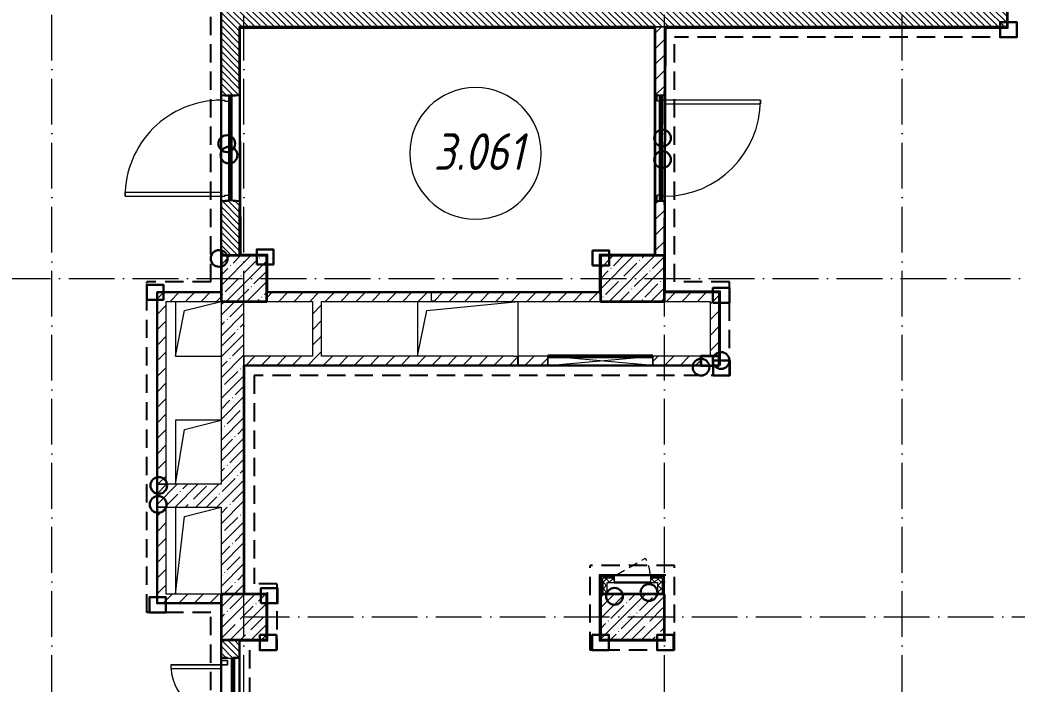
# Model space of a CAD drawing. Header units: millimetres. Extents: x -213536 to 1564669, y -45299 to 942238.
# Drawn here: x 440442 to 451350, y 449102 to 456362 of the extents above; entities that cross this region are included whole.
import ezdxf

# ---------------------------------------------------------------- set-up
doc = ezdxf.new("R2010")
doc.units = ezdxf.units.MM
for name, pattern in [('200_ШТРИХ_ш1п0_6_', [160, 100, -60]), ('50_200_ШТРИХ_1Т_ш5_п1_п1_', [700, 500, -100, 0, -100]), ('Штрих короткий', [300, 150, -150]), ('Штриховая _2 мм - 1 мм_', [300, 200, -100])]:
    doc.linetypes.add(name, pattern=pattern)
for name, color, linetype, lineweight in [('0-1', 7, 'Continuous', 5), ('0-2', 7, 'Continuous', 9), ('2) ПГП 4м', 4, 'Continuous', 30), ('2.1.2) ПГП мини окна 0.9м -', 200, 'Continuous', 53), ('2.2) ПГП двери 2.4 -', 134, 'Continuous', 60), ('3) ЖБ 4м', 3, 'Continuous', 30), ('4) Метл уголки', 6, 'Continuous', 30), ('5) Швы', 2, 'Continuous', 30), ('6) Мини окна 0.4 -', 10, 'Continuous', 30), ('Двери', 7, 'Continuous', 9), ('Каркас_Импост', 7, 'Continuous', 13), ('Марки помещений', 7, 'Continuous', 9), ('Несущие колонны', 7, 'Continuous', 9), ('Несущие колонны-1', 7, 'Continuous', 35), ('Обобщенные модели', 7, 'Continuous', 9), ('Общие ребра', 7, 'Continuous', 9), ('Окна', 7, 'Continuous', 9), ('Оси-2', 7, '50_200_ШТРИХ_1Т_ш5_п1_п1_', 9), ('Открывание в плане-2', 7, '200_ШТРИХ_ш1п0_6_', 9), ('Открывание-1', 7, 'Continuous', 9), ('Панель', 7, 'Continuous', 13), ('Перемычка-1', 7, 'Штрих короткий', 9), ('Стены-1', 7, 'Continuous', 13), ('Штриховка разреза-1', 7, 'Continuous', 9), ('Элементы узлов', 7, 'Continuous', 9)]:
    doc.layers.add(name, color=color, linetype=linetype, lineweight=lineweight)
doc.layers.add('СТ-1_1', color=7, linetype='Штриховая _2 мм - 1 мм_', lineweight=90, true_color=0x888888)
doc.layers.add('Штриховка разреза-3', color=7, linetype='Continuous', lineweight=9, true_color=0x0080ff)
doc.layers.get('0-2').off()
doc.styles.add('ISOCPEUR_I_2', font='isocpeui.ttf', dxfattribs={"width": 0.85, "height": 2.3})
pattern_1 = [(45, (0, 0), (-114.04925, 114.04925), []), (45, (114.05, 0), (-114.04925, 114.04925), [201.612, -40.322, 3.353, -36.97])]
pattern_2 = [(135, (0, 0), (-35.35534, -35.35534), [])]
pattern_3 = [(45, (0, 0), (-84.8528, 84.8528), [])]
pattern_4 = [(45, (0, 0), (-35.35534, 35.35534), []), (135, (0, 0), (-35.35534, -35.35534), [])]

# ---------------------------------------------------------------- blocks, each defined once
blk = doc.blocks.new('Ось 3 этаж')
at = {"layer": 'Оси-2'}
for p, q in [((440792.1, 423014.8), (440792.1, 477896.8)), ((442892.1, 423014.8), (442892.1, 477896.8)), ((447492.1, 423014.8), (447492.1, 477896.8)), ((450092.1, 423014.8), (450092.1, 477896.8)), ((428373.3, 453535.4), (459092.1, 453535.4)), ((442892.1, 449835.4), (459092.1, 449835.4))]:
    blk.add_line(p, q, dxfattribs=at)
blk = doc.blocks.new('BSC_Колонна _Прямоугольная - 500х500-V1-АИ2_03_План отделки стен 3-го этажа _Часть 2_')
at = {"layer": 'Несущие колонны'}
h = blk.add_hatch(dxfattribs=at)
h.set_pattern_fill('FP_6', color=256, style=0, pattern_type=2)
h.set_pattern_definition([(45, (-12200, -28300), (-114.04925, 114.04925), []), (45, (-12085.95, -28300), (-114.04925, 114.04925), [201.613, -40.323, 3.353, -36.97])])
h.paths.add_polyline_path([(-250, -250), (250, -250), (250, 250), (-250, 250)], flags=0)
at = {"layer": 'Несущие колонны-1'}
for p, q in [((250, 250), (-250, 250)), ((-250, 250), (-250, -250)), ((250, -250), (250, 250)), ((-250, -250), (250, -250))]:
    blk.add_line(p, q, dxfattribs=at)
blk = doc.blocks.new('BSC_Колонна _Прямоугольная - 500х700-V4-АИ2_03_План отделки стен 3-го этажа _Часть 2_')
at = {"layer": 'Несущие колонны'}
h = blk.add_hatch(dxfattribs=at)
h.set_pattern_fill('FP_9', color=256, style=0, pattern_type=2)
h.set_pattern_definition([(315, (-24600, 16450), (114.04925, 114.04925), []), (315, (-24600, 16335.95), (114.04925, 114.04925), [201.613, -40.323, 3.353, -36.97])])
h.paths.add_polyline_path([(-250, 350), (-250, -350), (250, -350), (250, 350)], flags=0)
at = {"layer": 'Несущие колонны-1'}
for p, q in [((250, 350), (-250, 350)), ((-250, 350), (-250, -350)), ((250, -350), (250, 350)), ((-250, -350), (250, -350))]:
    blk.add_line(p, q, dxfattribs=at)
blk = doc.blocks.new('BSC_Колонна _Прямоугольная - 500х700-V5-АИ2_03_План отделки стен 3-го этажа _Часть 2_')
at = {"layer": 'Несущие колонны'}
h = blk.add_hatch(dxfattribs=at)
h.set_pattern_fill('FP_10', color=256, style=0, pattern_type=2)
h.set_pattern_definition([(315, (-28300, 16450), (114.04925, 114.04925), []), (315, (-28300, 16335.95), (114.04925, 114.04925), [201.613, -40.323, 3.353, -36.97])])
h.paths.add_polyline_path([(-250, 350), (-250, -350), (250, -350), (250, 350)], flags=0)
at = {"layer": 'Несущие колонны-1'}
for p, q in [((250, 350), (-250, 350)), ((-250, 350), (-250, -350)), ((250, -350), (250, 350)), ((-250, -350), (250, -350))]:
    blk.add_line(p, q, dxfattribs=at)
blk = doc.blocks.new('Дверь_СКБ_1Ст_Внутренняя_ШЕР - СОШ_Д-15__Дв_1150x2100h_Кладовые инвентаря_EI30-28695196-АИ2_03_План отделки стен 3-го этажа _Часть 2_')
at = {"layer": 'Каркас_Импост'}
for p, q in [((-512.5, 100), (-562.5, 100)), ((-562.5, 100), (-562.5, 20)), ((-502.5, 20), (-562.5, 20)), ((-512.5, 100), (-512.5, 60)), ((-512.5, 60), (-502.5, 60)), ((-502.5, 60), (-502.5, 20)), ((527.5, 60), (537.5, 60)), ((527.5, 60), (527.5, 20)), ((587.5, 20), (527.5, 20)), ((587.5, 100), (537.5, 100)), ((537.5, 100), (537.5, 60)), ((587.5, 100), (587.5, 20))]:
    blk.add_line(p, q, dxfattribs=at)
at = {"layer": 'Открывание-1'}
blk.add_arc((-512.5, 100), 1050, 360, 90, dxfattribs=at)
at = {"layer": 'Панель'}
for p, q in [((-512.5, 1150), (-472.5, 1150)), ((-512.5, 1150), (-512.5, 100)), ((-472.5, 100), (-472.5, 1150)), ((-512.5, 100), (-472.5, 100))]:
    blk.add_line(p, q, dxfattribs=at)
blk = doc.blocks.new('Проем_Дверь_Прямоугольный - 1700х2400h_дверные проемы-28704924-АИ2_03_План отделки стен 3-го этажа _Часть 2_')
at = {"layer": 'Перемычка-1'}
for p, q in [((850, 100), (-850, 100)), ((850, -100), (-850, -100))]:
    blk.add_line(p, q, dxfattribs=at)
blk = doc.blocks.new('Дверь_СКБ_1Ст_Внутренняя_ШЕР - СОШ_Д-15__Дв_1150x2100h_Кладовые инвентаря_EI30-28540728-АИ2_03_План отделки стен 3-го этажа _Часть 2_')
at = {"layer": 'Каркас_Импост'}
for p, q in [((-512.5, 50), (-562.5, 50)), ((-562.5, 50), (-562.5, -30)), ((-512.5, 50), (-512.5, 10)), ((-512.5, 10), (-502.5, 10)), ((-502.5, 10), (-502.5, -30)), ((527.5, 10), (537.5, 10)), ((527.5, 10), (527.5, -30)), ((587.5, 50), (537.5, 50)), ((537.5, 50), (537.5, 10)), ((587.5, 50), (587.5, -30)), ((-502.5, -30), (-562.5, -30)), ((587.5, -30), (527.5, -30))]:
    blk.add_line(p, q, dxfattribs=at)
at = {"layer": 'Открывание-1'}
blk.add_arc((-512.5, 50), 1050, 360, 90, dxfattribs=at)
at = {"layer": 'Панель'}
for p, q in [((-512.5, 1100), (-472.5, 1100)), ((-512.5, 1100), (-512.5, 50)), ((-472.5, 50), (-472.5, 1100)), ((-512.5, 50), (-472.5, 50))]:
    blk.add_line(p, q, dxfattribs=at)
blk = doc.blocks.new('154_Стойка_СКБ_Швеллер - СМ-2180_100-28318692-АИ2_03_План отделки стен 3-го этажа _Часть 2_')
at = {"layer": 'Обобщенные модели'}
for p, q in [((171, 50), (125, 50)), ((125, 50), (125, -50)), ((129.5, 42.4), (171, 42.4)), ((129.5, -42.4), (129.5, 42.4)), ((171, 42.4), (171, 50)), ((125, -50), (171, -50)), ((171, -42.4), (129.5, -42.4)), ((171, -50), (171, -42.4))]:
    blk.add_line(p, q, dxfattribs=at)
blk = doc.blocks.new('154_Фахверк_СКБ_Швеллер - Тип_100_3960-28494444-АИ2_03_План отделки стен 3-го этажа _Часть 2_')
at = {"layer": 'Обобщенные модели'}
for p, q in [((125, 50), (175, 50)), ((125, -50), (125, 50)), ((128, 47), (128, -47)), ((175, 47), (128, 47)), ((175, 50), (175, 47)), ((175, -50), (125, -50)), ((128, -47), (175, -47)), ((175, -47), (175, -50))]:
    blk.add_line(p, q, dxfattribs=at)
blk = doc.blocks.new('154_Фахверк_СКБ_Швеллер - Тип_100_3380-28551448-АИ2_03_План отделки стен 3-го этажа _Часть 2_')
at = {"layer": 'Обобщенные модели'}
for p, q in [((175, 50), (125, 50)), ((125, 50), (125, -50)), ((128, 47), (175, 47)), ((128, -47), (128, 47)), ((175, 47), (175, 50)), ((125, -50), (175, -50)), ((175, -47), (128, -47)), ((175, -50), (175, -47))]:
    blk.add_line(p, q, dxfattribs=at)
blk = doc.blocks.new('154_Стойка_СКБ_Уголок - СМ-2180_200-28268025-АИ2_03_План отделки стен 3-го этажа _Часть 2_')
at = {"layer": 'Обобщенные модели'}
for p, q in [((125, 156), (125, 81)), ((200, 156), (125, 156)), ((131, 81), (131, 150)), ((131, 150), (200, 150)), ((200, 150), (200, 156)), ((125, 81), (131, 81)), ((131, 19), (125, 19)), ((125, 19), (125, -56)), ((131, -50), (131, 19)), ((125, -56), (200, -56)), ((200, -50), (131, -50)), ((200, -56), (200, -50))]:
    blk.add_line(p, q, dxfattribs=at)
blk = doc.blocks.new('Стойка_Влож_Полоса боковая - Полоса-28213942-АИ2_03_План отделки стен 3-го этажа _Часть 2_')
at = {"layer": 'Обобщенные модели'}
for p, q in [((-5, 60), (0, 60)), ((-5, -60), (-5, 60)), ((0, 31), (0, -31)), ((0, -60), (-5, -60))]:
    blk.add_line(p, q, dxfattribs=at)
blk = doc.blocks.new('Фахверк_СКБ_Уголок - 200_3960-28268576-АИ2_03_План отделки стен 3-го этажа _Часть 2_')
at = {"layer": 'Обобщенные модели'}
for p, q in [((200, 156), (125, 156)), ((125, 156), (125, 81)), ((131, 81), (131, 150)), ((131, 150), (200, 150)), ((200, 150), (200, 156)), ((125, 81), (131, 81)), ((131, 19), (125, 19)), ((125, 19), (125, -56)), ((131, -50), (131, 19)), ((125, -56), (200, -56)), ((200, -50), (131, -50)), ((200, -56), (200, -50))]:
    blk.add_line(p, q, dxfattribs=at)
blk = doc.blocks.new('AR_Отверстие прямоугольное _в плите_ - AR_Отверстие прямоугольное _в плите_-30552824-АИ2_03_План отделки стен 3-го этажа _Часть 2_')
at = {"layer": 'Обобщенные модели'}
for p, q in [((250, 350), (-250, 350)), ((-250, 350), (-250, -350)), ((-150, 250), (250, 350)), ((-250, -350), (-150, 250))]:
    blk.add_line(p, q, dxfattribs=at)
blk = doc.blocks.new('AR_Отверстие прямоугольное _в плите_ - AR_Отверстие прямоугольное _в плите_-30552826-АИ2_03_План отделки стен 3-го этажа _Часть 2_')
at = {"layer": 'Обобщенные модели'}
for p, q in [((-250, 475), (-250, -475)), ((-150, 375), (250, 475)), ((-250, -475), (-150, 375))]:
    blk.add_line(p, q, dxfattribs=at)
blk = doc.blocks.new('AR_Отверстие прямоугольное _в плите_ - AR_Отверстие прямоугольное _в плите_-30552682-АИ2_03_План отделки стен 3-го этажа _Часть 2_')
at = {"layer": 'Обобщенные модели'}
for p, q in [((-550, 300), (-550, -300)), ((-450, 200), (550, 300)), ((550, -300), (550, 300)), ((-550, -300), (-450, 200))]:
    blk.add_line(p, q, dxfattribs=at)
blk = doc.blocks.new('AR_Отверстие прямоугольное _в плите_ - AR_Отверстие прямоугольное _в плите_-30552698-АИ2_03_План отделки стен 3-го этажа _Часть 2_')
at = {"layer": 'Обобщенные модели'}
for p, q in [((-250, 300), (-250, -300)), ((-150, 200), (250, 300)), ((-250, -300), (-150, 200)), ((-250, -300), (250, -300))]:
    blk.add_line(p, q, dxfattribs=at)
blk = doc.blocks.new('AR_Отверстие Ниша - Лючок-32406239-АИ2_03_План отделки стен 3-го этажа _Часть 2_')
at = {"layer": 'Окна'}
for p, q in [((200, 37), (-200, 37)), ((-200, 37), (-200, -38)), ((200, -38), (200, 37)), ((-200, -38), (200, -38))]:
    blk.add_line(p, q, dxfattribs=at)
blk = doc.blocks.new('Л_Общий_Лючок - Лючок-31759142-АИ2_03_План отделки стен 3-го этажа _Часть 2_')
at = {"layer": 'Окна'}
for p, q in [((424, 6), (-24, 6)), ((-24, 6), (-24, 0)), ((-24, 0), (0, 0)), ((400, 0), (424, 0)), ((424, 6), (424, 0))]:
    blk.add_line(p, q, dxfattribs=at)
at = {"layer": 'Открывание в плане-2'}
blk.add_line((27, 12), (342, 194), dxfattribs=at)
blk.add_arc((6, 0), 388, 1.7811, 30, dxfattribs=at)
blk = doc.blocks.new('Дверь_Витражная_СКБ_2Ст2 - ДВВ_ДАО_СОШ_Классы-V189-АИ2_03_План отделки стен 3-го этажа _Часть 2_')
at = {"layer": 'Двери'}
for p, q in [((-775, 1035), (-775, 35)), ((775, 585), (775, 35))]:
    blk.add_line(p, q, dxfattribs=at)
for centre, radius, start, end in [((-775, 35), 1000, 360, 90), ((775, 35), 550, 90, 180)]:
    blk.add_arc(centre, radius, start, end, dxfattribs=at)
at = {"layer": 'Элементы узлов'}
for p, q in [((-713, 1035), (-753, 1035)), ((-753, 1035), (-753, 35)), ((-713, 35), (-713, 1035)), ((775, 585), (735, 585)), ((735, 585), (735, 35)), ((775, 35), (775, 585)), ((-825, 35), (-825, -35)), ((-775, 35), (-825, 35)), ((-775, 35), (-825, 35)), ((-825, 35), (-825, -35)), ((-775, -35), (-775, 35)), ((-775, -35), (-775, 35)), ((-753, 35), (-713, 35)), ((735, 35), (775, 35)), ((775, -35), (775, 35)), ((775, 35), (825, 35)), ((775, 35), (775, -35)), ((825, 35), (775, 35)), ((825, 35), (825, -35)), ((825, -35), (825, 35)), ((-825, -35), (-775, -35)), ((-825, -35), (-775, -35)), ((825, -35), (775, -35)), ((775, -35), (825, -35))]:
    blk.add_line(p, q, dxfattribs=at)
blk = doc.blocks.new('AR_Отверстие прямоугольное _в стене_ - AR_Отверстие прямоугольное _в стене__ОВ-37085671-АИ2_03_План отделки стен 3-го этажа _Часть 2_')
at = {"layer": 'Элементы узлов'}
for p, q in [((-575, -50), (-575, 50)), ((-575, 50), (575, 50)), ((575, 50), (-575, -50)), ((-575, 50), (575, -50)), ((575, 50), (-575, 50)), ((-575, 50), (-575, -50)), ((575, 50), (575, -50)), ((575, -50), (575, 50)), ((575, -50), (-575, -50)), ((-575, -50), (575, -50))]:
    blk.add_line(p, q, dxfattribs=at)
blk = doc.blocks.new('BSC_Колонна _Прямоугольная1 - 200х100 _металл_-35191367-АИ2_03_План отделки стен 3-го этажа _Часть 2_')
at = {"layer": 'Несущие колонны-1'}
for p, q in [((100, 50), (-100, 50)), ((-100, 50), (-100, -50)), ((100, -50), (100, 50)), ((-100, -50), (100, -50))]:
    blk.add_line(p, q, dxfattribs=at)
blk = doc.blocks.new('0125-Р-ОО-Ш2-АР-о_23_10_2024_rvt-1-АИ2_03_План отделки стен 3-го этажа _Часть 2_')
at = {"layer": 'Несущие колонны'}
h = blk.add_hatch(dxfattribs=at)
h.set_pattern_fill('FP_2', color=256, style=0, pattern_type=2)
h.set_pattern_definition(pattern_1)
h.paths.add_polyline_path([(11950, 24350), (12450, 24350), (12450, 24850), (11950, 24850)], flags=0)
at = {"layer": 'Штриховка разреза-1'}
h = blk.add_hatch(dxfattribs=at)
h.set_pattern_fill('FP_1', color=256, style=0, pattern_type=2)
h.set_pattern_definition(pattern_2)
h.paths.add_polyline_path([(20550, 31050), (20550, 31250), (11950, 31250), (11950, 31050), (20174, 31050)], flags=0)
h = blk.add_hatch(dxfattribs=at)
h.set_pattern_fill('FP_1', color=256, style=0, pattern_type=2)
h.set_pattern_definition(pattern_2)
h.paths.add_polyline_path([(11990, 28550), (12150, 28550), (12150, 29144), (12081, 29144), (12081, 29150), (12019, 29150), (12019, 29144), (11950, 29144), (11950, 28550)], flags=0)
h.paths.add_polyline_path([(12019, 30300), (12081, 30300), (12081, 30306), (12150, 30306), (12150, 31050), (11950, 31050), (11950, 30306), (12019, 30306)], flags=0)
h = blk.add_hatch(dxfattribs=at)
h.set_pattern_fill('FP_3', color=256, style=0, pattern_type=2)
h.set_pattern_definition(pattern_3)
h.paths.add_polyline_path([(16792, 28550), (16800, 28550), (16800, 29104), (16792, 29104), (16792, 29145), (16708, 29145), (16708, 29104), (16700, 29104), (16700, 28550)], flags=0)
h.paths.add_polyline_path([(16792, 30304), (16792, 30346), (16800, 30346), (16800, 31050), (16700, 31050), (16700, 30346), (16708, 30346), (16708, 30304)], flags=0)
h = blk.add_hatch(dxfattribs=at)
h.set_pattern_fill('FP_3', color=256, style=0, pattern_type=2)
h.set_pattern_definition(pattern_3)
h.paths.add_polyline_path([(11250, 26050), (11350, 26050), (11350, 28150), (11250, 28150), (11250, 27278)], flags=0)
h = blk.add_hatch(dxfattribs=at)
h.set_pattern_fill('FP_3', color=256, style=0, pattern_type=2)
h.set_pattern_definition(pattern_3)
h.paths.add_polyline_path([(11950, 28050), (11950, 28150), (11350, 28150), (11350, 28050)], flags=0)
h = blk.add_hatch(dxfattribs=at)
h.set_pattern_fill('FP_3', color=256, style=0, pattern_type=2)
h.set_pattern_definition(pattern_3)
h.paths.add_polyline_path([(16100, 28050), (16100, 28150), (14300, 28150), (14300, 28147), (14253, 28147), (14253, 28053), (14300, 28053), (14300, 28050)], flags=0)
h.paths.add_polyline_path([(14250, 28050), (14250, 28150), (12450, 28150), (12450, 28050), (13050, 28050)], flags=0)
h = blk.add_hatch(dxfattribs=at)
h.set_pattern_fill('FP_3', color=256, style=0, pattern_type=2)
h.set_pattern_definition(pattern_3)
h.paths.add_polyline_path([(17300, 28050), (17300, 28150), (16800, 28150), (16800, 28050)], flags=0)
h = blk.add_hatch(dxfattribs=at)
h.set_pattern_fill('FP_3', color=256, style=0, pattern_type=2)
h.set_pattern_definition(pattern_3)
h.paths.add_polyline_path([(17400, 27450), (17400, 28150), (17300, 28150), (17300, 27450)], flags=0)
h = blk.add_hatch(dxfattribs=at)
h.set_pattern_fill('FP_2', color=256, style=0, pattern_type=2)
h.set_pattern_definition(pattern_1)
h.paths.add_polyline_path([(12200, 24850), (12200, 28050), (11950, 28050), (11950, 24850)], flags=0)
h = blk.add_hatch(dxfattribs=at)
h.set_pattern_fill('FP_3', color=256, style=0, pattern_type=2)
h.set_pattern_definition(pattern_3)
h.paths.add_polyline_path([(13050, 27450), (13050, 28050), (12950, 28050), (12950, 27450)], flags=0)
h = blk.add_hatch(dxfattribs=at)
h.set_pattern_fill('FP_3', color=256, style=0, pattern_type=2)
h.set_pattern_definition(pattern_3)
h.paths.add_polyline_path([(17200, 27350), (17200, 27450), (16675, 27450), (16675, 27350)], flags=0)
h.paths.add_polyline_path([(15200, 27350), (15525, 27350), (15525, 27450), (15200, 27450), (15200, 27353)], flags=0)
h.paths.add_polyline_path([(15150, 27350), (15150, 27353), (15197, 27353), (15197, 27447), (15150, 27447), (15150, 27450), (12200, 27450), (12200, 27350), (12718, 27350)], flags=0)
h = blk.add_hatch(dxfattribs=at)
h.set_pattern_fill('FP_2', color=256, style=0, pattern_type=2)
h.set_pattern_definition(pattern_1)
h.paths.add_polyline_path([(11950, 25800), (11950, 26050), (11250, 26050), (11250, 25800)], flags=0)
h = blk.add_hatch(dxfattribs=at)
h.set_pattern_fill('FP_3', color=256, style=0, pattern_type=2)
h.set_pattern_definition(pattern_3)
h.paths.add_polyline_path([(11350, 24850), (11350, 25800), (11250, 25800), (11250, 24850)], flags=0)
h = blk.add_hatch(dxfattribs=at)
h.set_pattern_fill('FP_3', color=256, style=0, pattern_type=2)
h.set_pattern_definition(pattern_3)
h.paths.add_polyline_path([(11950, 24750), (11950, 24850), (11250, 24850), (11250, 24750)], flags=0)
h = blk.add_hatch(dxfattribs=at)
h.set_pattern_fill('FP_1', color=256, style=0, pattern_type=2)
h.set_pattern_definition(pattern_2)
h.paths.add_polyline_path([(12150, 19550), (12150, 22444), (12081, 22444), (12081, 22450), (12019, 22450), (12019, 22444), (11950, 22444), (11950, 19550)], flags=0)
h.paths.add_polyline_path([(12081, 24150), (12081, 24156), (12150, 24156), (12150, 24350), (11950, 24350), (11950, 24156), (12019, 24156), (12019, 24150)], flags=0)
at = {"layer": 'Штриховка разреза-3'}
h = blk.add_hatch(dxfattribs=at)
h.set_pattern_fill('FP_152', color=256, style=0, pattern_type=2)
h.set_pattern_definition(pattern_4)
h.paths.add_polyline_path([(16775, 24975), (16775, 25025), (16650, 25025), (16650, 24975), (16725, 24975)], flags=0)
h.paths.add_polyline_path([(16250, 24975), (16250, 25025), (16125, 25025), (16125, 24975), (16175, 24975)], flags=0)
h = blk.add_hatch(dxfattribs=at)
h.set_pattern_fill('FP_152', color=256, style=0, pattern_type=2)
h.set_pattern_definition(pattern_4)
h.paths.add_polyline_path([(16175, 24850), (16175, 24975), (16125, 24975), (16125, 24850)], flags=0)
h = blk.add_hatch(dxfattribs=at)
h.set_pattern_fill('FP_152', color=256, style=0, pattern_type=2)
h.set_pattern_definition(pattern_4)
h.paths.add_polyline_path([(16775, 24850), (16775, 24975), (16725, 24975), (16725, 24850)], flags=0)
at = {"layer": 'Несущие колонны-1'}
for p, q in [((12450, 24850), (11950, 24850)), ((11950, 24850), (11950, 24350)), ((12450, 24350), (12450, 24850)), ((11950, 24350), (12450, 24350))]:
    blk.add_line(p, q, dxfattribs=at)
at = {"layer": 'Общие ребра'}
for p, q in [((16250, 25037), (16113, 25037)), ((16113, 25025), (16113, 25037)), ((16113, 24975), (16113, 25025)), ((16250, 25025), (16125, 25025)), ((16125, 24975), (16125, 25025)), ((16788, 25037), (16650, 25037)), ((16775, 25025), (16650, 25025)), ((16775, 25025), (16775, 24975)), ((16788, 25037), (16788, 25025)), ((16788, 25025), (16788, 24975)), ((16113, 24975), (16113, 24850)), ((16125, 24975), (16125, 24850)), ((16775, 24975), (16775, 24850)), ((16788, 24975), (16788, 24850))]:
    blk.add_line(p, q, dxfattribs=at)
at = {"layer": 'Стены-1'}
for p, q in [((11950, 31250), (11950, 31050)), ((20550, 31050), (20550, 31250)), ((11950, 31050), (11950, 30375)), ((12150, 31050), (20550, 31050)), ((12150, 30375), (12150, 31050)), ((16800, 31050), (16700, 31050)), ((16700, 31050), (16700, 30346)), ((16800, 30346), (16800, 31050)), ((11950, 29075), (11950, 28550)), ((12150, 28550), (12150, 29075)), ((16700, 29104), (16700, 28550)), ((16800, 28550), (16800, 29104)), ((11250, 28150), (11250, 26050)), ((11350, 28150), (11250, 28150)), ((11950, 28150), (11350, 28150)), ((14250, 28150), (12450, 28150)), ((16100, 28150), (14300, 28150)), ((17300, 28150), (16800, 28150)), ((17400, 28150), (17300, 28150)), ((17400, 27450), (17400, 28150)), ((11350, 26050), (11350, 28050)), ((11350, 28050), (11950, 28050)), ((11950, 28050), (11950, 26050)), ((12200, 24850), (12200, 28050)), ((12450, 28050), (12950, 28050)), ((12950, 28050), (12950, 27450)), ((13050, 28050), (14250, 28050)), ((13050, 27450), (13050, 28050)), ((14300, 28050), (16100, 28050)), ((16800, 28050), (17300, 28050)), ((17300, 28050), (17300, 27450)), ((12950, 27450), (12200, 27450)), ((12200, 27450), (12200, 27350)), ((15150, 27450), (13050, 27450)), ((15525, 27450), (15200, 27450)), ((17200, 27450), (16675, 27450)), ((12200, 27350), (15150, 27350)), ((15200, 27350), (15525, 27350)), ((16675, 27350), (17200, 27350)), ((11250, 26050), (11350, 26050)), ((11950, 26050), (11250, 26050)), ((11250, 26050), (11250, 25800)), ((11250, 25800), (11950, 25800)), ((11250, 25800), (11250, 24850)), ((11350, 25800), (11250, 25800)), ((11350, 24850), (11350, 25800)), ((11950, 25800), (11950, 24850)), ((16226, 25050), (16100, 25050)), ((16100, 25050), (16100, 25037)), ((16100, 25037), (16100, 24975)), ((16800, 25050), (16674, 25050)), ((16800, 25037), (16800, 25050)), ((16800, 24975), (16800, 25037)), ((16100, 24975), (16100, 24850)), ((16175, 24975), (16250, 24975)), ((16175, 24850), (16175, 24975)), ((16650, 24975), (16725, 24975)), ((16725, 24975), (16725, 24850)), ((16800, 24850), (16800, 24975)), ((11250, 24850), (11250, 24750)), ((11950, 24850), (11350, 24850)), ((11950, 24850), (12200, 24850)), ((11950, 24750), (11950, 24850)), ((11250, 24750), (11950, 24750)), ((11950, 24350), (11950, 24225)), ((12150, 24350), (11950, 24350)), ((12150, 24225), (12150, 24350)), ((12019, 24150), (12081, 24150))]:
    blk.add_line(p, q, dxfattribs=at)
at = {"layer": '0-2'}
for name, p, rotation in [('154_Стойка_СКБ_Уголок - СМ-2180_200-28268025-АИ2_03_План отделки стен 3-го этажа _Часть 2_', (12100, 30175), 89.99999999999991), ('154_Стойка_СКБ_Швеллер - СМ-2180_100-28318692-АИ2_03_План отделки стен 3-го этажа _Часть 2_', (16750, 30175), 89.99999999999991), ('Дверь_СКБ_1Ст_Внутренняя_ШЕР - СОШ_Д-15__Дв_1150x2100h_Кладовые инвентаря_EI30-28695196-АИ2_03_План отделки стен 3-го этажа _Часть 2_', (12050, 29712), 89.99999999999991), ('Стойка_Влож_Полоса боковая - Полоса-28213942-АИ2_03_План отделки стен 3-го этажа _Часть 2_', (12050, 30300), 89.99999999999991), ('Дверь_СКБ_1Ст_Внутренняя_ШЕР - СОШ_Д-15__Дв_1150x2100h_Кладовые инвентаря_EI30-28540728-АИ2_03_План отделки стен 3-го этажа _Часть 2_', (16750, 29737), 269.9999999999999), ('154_Стойка_СКБ_Уголок - СМ-2180_200-28268025-АИ2_03_План отделки стен 3-го этажа _Часть 2_', (12000, 29275), 269.9999999999999), ('Стойка_Влож_Полоса боковая - Полоса-28213942-АИ2_03_План отделки стен 3-го этажа _Часть 2_', (12050, 29150), 269.9999999999999), ('154_Стойка_СКБ_Швеллер - СМ-2180_100-28318692-АИ2_03_План отделки стен 3-го этажа _Часть 2_', (16750, 29275), 269.9999999999999), ('BSC_Колонна _Прямоугольная - 500х700-V5-АИ2_03_План отделки стен 3-го этажа _Часть 2_', (16450, 28300), 89.9999999999999), ('154_Фахверк_СКБ_Швеллер - Тип_100_3960-28494444-АИ2_03_План отделки стен 3-го этажа _Часть 2_', (15325, 27400), 180), ('AR_Отверстие прямоугольное _в стене_ - AR_Отверстие прямоугольное _в стене__ОВ-37085671-АИ2_03_План отделки стен 3-го этажа _Часть 2_', (16100, 27400), 180), ('AR_Отверстие Ниша - Лючок-32406239-АИ2_03_План отделки стен 3-го этажа _Часть 2_', (16450, 25012), 180), ('BSC_Колонна _Прямоугольная - 500х700-V4-АИ2_03_План отделки стен 3-го этажа _Часть 2_', (16450, 24600), 89.9999999999999), ('Фахверк_СКБ_Уголок - 200_3960-28268576-АИ2_03_План отделки стен 3-го этажа _Часть 2_', (12100, 24025), 89.99999999999991), ('Дверь_Витражная_СКБ_2Ст2 - ДВВ_ДАО_СОШ_Классы-V189-АИ2_03_План отделки стен 3-го этажа _Часть 2_', (11985, 23300), 89.9999999999978), ('Проем_Дверь_Прямоугольный - 1700х2400h_дверные проемы-28704924-АИ2_03_План отделки стен 3-го этажа _Часть 2_', (12050, 23300), 89.99999999999991)]:
    blk.add_blockref(name, p, dxfattribs=dict(at, rotation=rotation))
for name, p in [('BSC_Колонна _Прямоугольная - 500х500-V1-АИ2_03_План отделки стен 3-го этажа _Часть 2_', (12200, 28300)), ('154_Фахверк_СКБ_Швеллер - Тип_100_3380-28551448-АИ2_03_План отделки стен 3-го этажа _Часть 2_', (14125, 28100)), ('AR_Отверстие прямоугольное _в плите_ - AR_Отверстие прямоугольное _в плите_-30552698-АИ2_03_План отделки стен 3-го этажа _Часть 2_', (11700, 27750)), ('AR_Отверстие прямоугольное _в плите_ - AR_Отверстие прямоугольное _в плите_-30552682-АИ2_03_План отделки стен 3-го этажа _Часть 2_', (14650, 27750)), ('BSC_Колонна _Прямоугольная1 - 200х100 _металл_-35191367-АИ2_03_План отделки стен 3-го этажа _Часть 2_', (17300, 27400)), ('AR_Отверстие прямоугольное _в плите_ - AR_Отверстие прямоугольное _в плите_-30552824-АИ2_03_План отделки стен 3-го этажа _Часть 2_', (11700, 26400)), ('AR_Отверстие прямоугольное _в плите_ - AR_Отверстие прямоугольное _в плите_-30552826-АИ2_03_План отделки стен 3-го этажа _Часть 2_', (11700, 25325)), ('Л_Общий_Лючок - Лючок-31759142-АИ2_03_План отделки стен 3-го этажа _Часть 2_', (16250, 25050))]:
    blk.add_blockref(name, p, dxfattribs=at)
blk = doc.blocks.new('AI_Марка_Помещение_х1__Общий_E___ISO-2_1K_ - Номер-16210215-АИ2_03_План отделки стен 3-го этажа _Часть 2_')
at = {"layer": 'Марки помещений'}
for start, end in [(360, 180), (180, 360)]:
    blk.add_arc((0.039, 0.312), 2.4, start, end, dxfattribs=at)
blk = doc.blocks.new('3этНиз')
at = {"layer": 'СТ-1_1', "lineweight": 25}
for p, q in [((442530, 453497), (442530, 457497)), ((447604, 453497), (447604, 456173)), ((451354, 456173), (447604, 456173)), ((441830, 449885), (441830, 453497)), ((442530, 453497), (441830, 453497)), ((448204, 453497), (447604, 453497)), ((448204, 452473), (448204, 453497)), ((443004, 452473), (443004, 450197)), ((448204, 452473), (443004, 452473)), ((447604, 450397), (446680, 450397)), ((446680, 449473), (446680, 450397)), ((447604, 449473), (447604, 450397)), ((443254, 450197), (443004, 450197)), ((443254, 450197), (443254, 449473)), ((442530, 449885), (441830, 449885)), ((442530, 447535), (442530, 449885)), ((442954, 449473), (442954, 444897)), ((443254, 449473), (442954, 449473)), ((447604, 449473), (446680, 449473))]:
    blk.add_line(p, q, dxfattribs=at)
at = {"layer": 'Стены-1'}
for p, q in [((451242, 459535), (451242, 456285)), ((451254, 456273), (451254, 459523)), ((442842, 456285), (442842, 455610)), ((447392, 456285), (442842, 456285)), ((447392, 455581), (447392, 456285)), ((447492, 456285), (447492, 455581)), ((451242, 456285), (447492, 456285)), ((442854, 453797), (442854, 456273)), ((442854, 456273), (447380, 456273)), ((447380, 456273), (447380, 453797)), ((447504, 453397), (447504, 456273)), ((447504, 456273), (451254, 456273)), ((442842, 455535), (442842, 454385)), ((447392, 454385), (447392, 455535)), ((447492, 455535), (447492, 454385)), ((447392, 453785), (447392, 454339)), ((447492, 454339), (447492, 453785)), ((442842, 454310), (442842, 453785)), ((443154, 453797), (442854, 453797)), ((443154, 453397), (443154, 453797)), ((446780, 453797), (446780, 453397)), ((447380, 453797), (446780, 453797)), ((447492, 453385), (448092, 453385)), ((448104, 453397), (447504, 453397)), ((448092, 453385), (448092, 452685)), ((448104, 452585), (448104, 453397)), ((442892, 452585), (442892, 450097)), ((442904, 452585), (442892, 452585)), ((442904, 450097), (442904, 452573)), ((447504, 450297), (446780, 450297)), ((446780, 450297), (446780, 449573)), ((446792, 450285), (446918, 450285)), ((446792, 450085), (446792, 450285)), ((447366, 450285), (447492, 450285)), ((447504, 450285), (447504, 450297)), ((443154, 450097), (443142, 450097)), ((443142, 450085), (443142, 449585)), ((443154, 449573), (443154, 450097)), ((443142, 449585), (442854, 449585)), ((442854, 449573), (443154, 449573)), ((446780, 449573), (447504, 449573)), ((447504, 449573), (447504, 449585))]:
    blk.add_line(p, q, dxfattribs=at)
at = {"layer": '0-1'}
blk.add_blockref('0125-Р-ОО-Ш2-АР-о_23_10_2024_rvt-1-АИ2_03_План отделки стен 3-го этажа _Часть 2_', (430692, 425235), dxfattribs=at)
at = {"layer": 'Марки помещений', "color": 3, "xscale": 300, "yscale": 300, "zscale": 99.99999999999993}
blk.add_blockref('AI_Марка_Помещение_х1__Общий_E___ISO-2_1K_ - Номер-16210215-АИ2_03_План отделки стен 3-го этажа _Часть 2_', (445414, 454809), dxfattribs=at)
at = {"layer": 'Марки помещений', "color": 114, "true_color": 0x139b48, "insert": (444968, 455122), "char_height": 400, "width": 737.55, "attachment_point": 1, "style": 'ISOCPEUR_I_2'}
blk.add_mtext('3.061', dxfattribs=at)

msp = doc.modelspace()

# ---------------------------------------------------------------- linework, layer by layer
at = {"layer": '2) ПГП 4м'}
for points in [[(451242.1, 456285.4), (451242.1, 459535.4)], [(442642.1, 453785.4), (442642.1, 457385.4), (446942.1, 457385.4), (446942.1, 459285.4)], [(442854.1, 453797.4), (442842.1, 456285.4), (447392.1, 456285.4)], [(447392.1, 453785.4), (447392.1, 456285.4)], [(447492.1, 456285.4), (451242.1, 456285.4)], [(447492.1, 453785.4), (447504.1, 456273.4)], [(441942.1, 451285.4), (441942.1, 453385.4), (442642.1, 453385.4)], [(446792.1, 453385.4), (443142.1, 453385.4)], [(448092.1, 452685.4), (448092.1, 453385.4), (447492.1, 453385.4)], [(442904.1, 452585.4), (447892.1, 452585.4)], [(442642.1, 449985.4), (441942.1, 449985.4), (441942.1, 451035.4)], [(442642.1, 444285.4), (442042.1, 444285.4), (442042.1, 447485.4), (442642.1, 447485.4), (442642.1, 449585.4)], [(442842.1, 444785.4), (442842.1, 449585.4)]]:
    msp.add_lwpolyline(points, dxfattribs=at)
at = {"layer": '2.1.2) ПГП мини окна 0.9м -'}
msp.add_lwpolyline([(446217.1, 452685.4), (447367.1, 452685.4)], dxfattribs=at)
at = {"layer": '2.2) ПГП двери 2.4 -'}
for points in [[(442742.1, 455547.4), (442742.1, 454385.4)], [(447452.1, 455547.4), (447452.1, 454385.4)], [(442773.1, 447685.4), (442773.1, 449388.4)]]:
    msp.add_lwpolyline(points, dxfattribs=at)
at = {"layer": '3) ЖБ 4м'}
for points in [[(442642.1, 453385.4), (442642.1, 453785.4)], [(443142.1, 453385.4), (443142.1, 453785.4), (442842.1, 453785.4)], [(446792.1, 453385.4), (446792.1, 453785.4), (447392.1, 453785.4)], [(447492.1, 453785.4), (447492.1, 453385.4)], [(442892.1, 450085.4), (442892.1, 452585.4)], [(441942.1, 451035.4), (441942.1, 451285.4)], [(442892.1, 450085.4), (443142.1, 450085.4), (443142.1, 449585.4), (442842.1, 449585.4)], [(446792.1, 450085.4), (446792.1, 449585.4), (447492.1, 449585.4), (447492.1, 450085.4)], [(442642.1, 449585.4), (442642.1, 449985.4)]]:
    msp.add_lwpolyline(points, dxfattribs=at)
at = {"layer": '4) Метл уголки'}
for points in [[(451164.5, 456173.4), (451345.7, 456173.4), (451345.7, 456338.2), (451164.5, 456338.2)], [(443033, 453688.1), (443214.3, 453688.1), (443214.3, 453852.8), (443033, 453852.8)], [(446707, 453675.8), (446888.3, 453675.8), (446888.3, 453840.6), (446707, 453840.6)], [(441830.1, 453301.2), (442011.4, 453301.2), (442011.4, 453466), (441830.1, 453466)], [(448022.9, 453267.8), (448204.1, 453267.8), (448204.1, 453432.5), (448022.9, 453432.5)], [(448025.4, 452473.4), (448206.7, 452473.4), (448206.7, 452638.2), (448025.4, 452638.2)], [(443078.6, 449985.4), (443259.9, 449985.4), (443259.9, 450150.2), (443078.6, 450150.2)], [(441858.1, 449885.4), (442039.3, 449885.4), (442039.3, 450050.2), (441858.1, 450050.2)], [(443066.6, 449473.4), (443247.9, 449473.4), (443247.9, 449638.2), (443066.6, 449638.2)], [(446703.6, 449473.4), (446884.9, 449473.4), (446884.9, 449638.2), (446703.6, 449638.2)], [(447412.1, 449473.4), (447593.4, 449473.4), (447593.4, 449638.2), (447412.1, 449638.2)]]:
    msp.add_lwpolyline(points, close=True, dxfattribs=at)
at = {"layer": '5) Швы'}
for centre in [(442704.6, 455009.5), (447471.7, 455071), (442729.2, 454884.2), (447471.7, 454835), (442621.7, 453754.6), (448111.7, 452639.1), (447892.9, 452565.9), (441960.5, 451273.4), (441953.8, 451065.4), (447323.6, 450102.3), (446946.5, 450060.8)]:
    msp.add_circle(centre, 91.6, dxfattribs=at)
at = {"layer": '6) Мини окна 0.4 -'}
msp.add_lwpolyline([(446942.1, 450210.4), (447345.1, 450210.4)], dxfattribs=at)

# ---------------------------------------------------------------- block references
at = {"color": 5, "lineweight": 30}
msp.add_blockref('Ось 3 этаж', (0, 0), dxfattribs=at)
at = {"layer": '3) ЖБ 4м'}
msp.add_blockref('3этНиз', (0, 0), dxfattribs=at)

# ---------------------------------------------------------------- texts
at = {"layer": 'Марки помещений', "color": 114, "true_color": 0x139b48, "insert": (444968.4, 455122), "char_height": 400, "width": 737.552, "attachment_point": 1, "style": 'ISOCPEUR_I_2'}
msp.add_mtext('3.061', dxfattribs=at)

doc.saveas('drawing.dxf')
